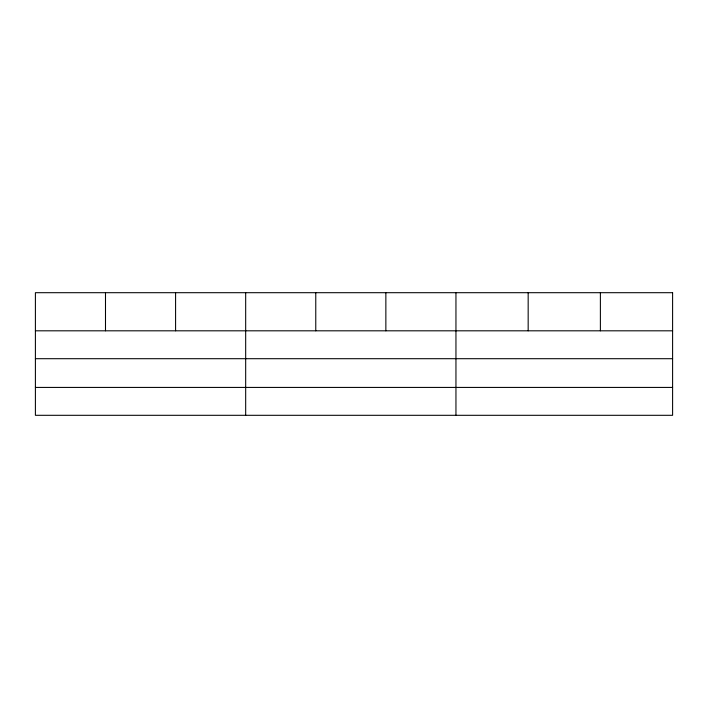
<?xml version="1.0" encoding="UTF-8"?>
<svg xmlns="http://www.w3.org/2000/svg" width="708" height="708" viewBox="0 0 708 708"><rect width="100%" height="100%" fill="white"/><g stroke="black" fill="none" stroke-linecap="round" stroke-linejoin="round"><path stroke-width="1.06" d="M35.4 330.813L672.6 330.813M35.4 358.699L672.6 358.699M35.4 387.426L672.6 387.426M600.384 292.696L600.384 330.813M528.168 292.696L528.168 330.813M455.952 292.696L455.952 415.304M385.86 292.696L385.86 330.813M315.768 292.696L315.768 330.813M245.676 292.696L245.676 415.304M175.584 292.696L175.584 330.813M105.492 292.696L105.492 330.813M672.6 292.696L35.4 292.696L35.4 415.304L672.6 415.304L672.6 292.696"/></g></svg>
